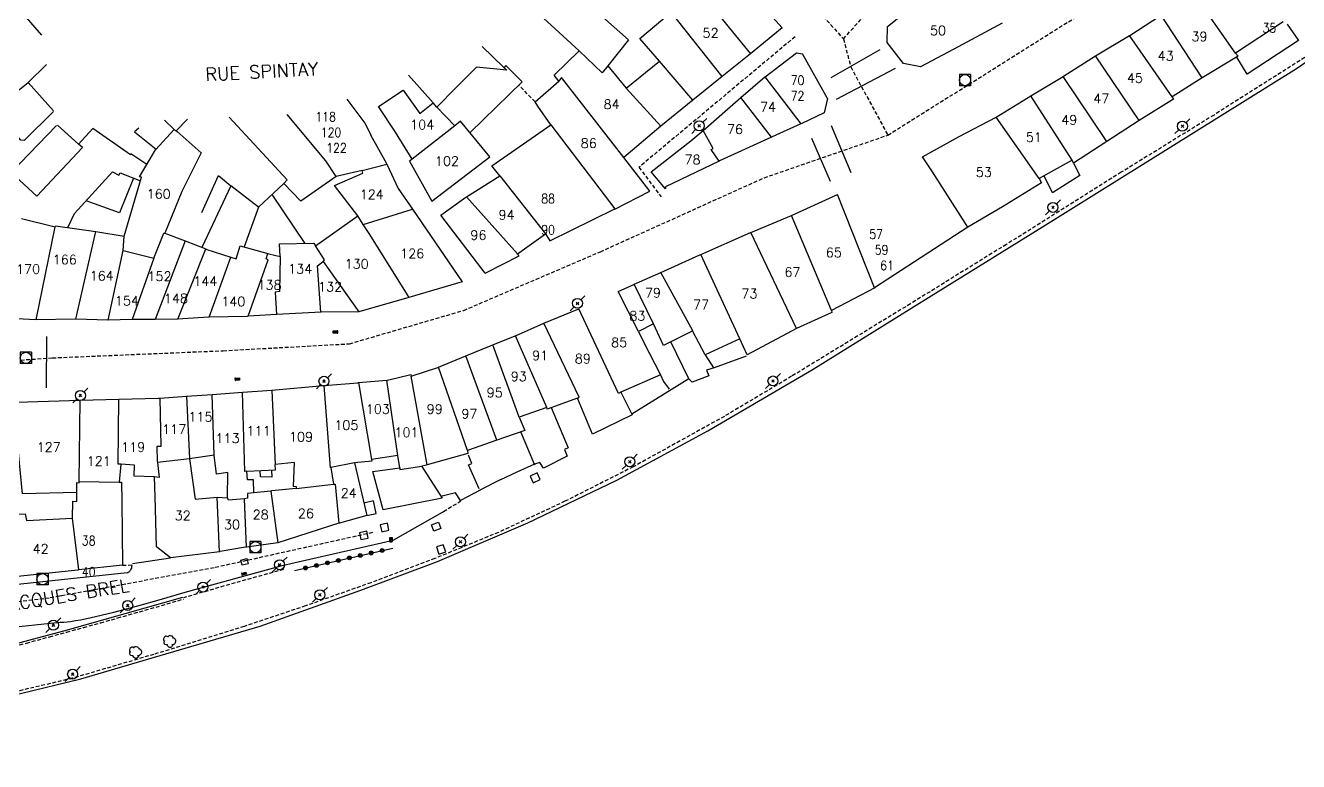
# Model space of a CAD drawing. Header units: millimetres. Extents: x 254999 to 256000, y 142999 to 144000.
# Drawn here: x 255255.9 to 255425.9, y 143496.9 to 143595.2 of the extents above; entities that cross this region are included whole.
import ezdxf
from ezdxf.enums import TextEntityAlignment as Align

# ---------------------------------------------------------------- set-up
doc = ezdxf.new("R2010")
doc.units = ezdxf.units.MM
doc.linetypes.add('DASHED', pattern=[0.75, 0.5, -0.25])
doc.layers.get('0').update_dxf_attribs({"linetype": 'CONTINUOUS'})
for name, color, linetype in [('W0001', 6, 'DASHED'), ('W0004', 5, 'CONTINUOUS'), ('W0008', 7, 'CONTINUOUS'), ('W0010', 4, 'CONTINUOUS'), ('W0014', 7, 'CONTINUOUS'), ('W0020', 2, 'CONTINUOUS'), ('W0070', 7, 'DASHED'), ('W0101', 7, 'CONTINUOUS'), ('W0104', 1, 'CONTINUOUS'), ('W0112', 1, 'DASHED'), ('W0300', 7, 'CONTINUOUS'), ('W0323', 7, 'CONTINUOUS'), ('W0401', 7, 'CONTINUOUS'), ('W0420', 7, 'CONTINUOUS'), ('W0473', 7, 'CONTINUOUS'), ('W0511', 5, 'CONTINUOUS'), ('W0989', 7, 'CONTINUOUS'), ('W0991', 7, 'CONTINUOUS'), ('W1102', 7, 'CONTINUOUS')]:
    doc.layers.add(name, color=color, linetype=linetype)
doc.styles.get("Standard").update_dxf_attribs({"font": 'romans.shx', "width": 0.85})

# ---------------------------------------------------------------- blocks, each defined once
blk = doc.blocks.new('T401')
for p, q in [((-0.3, 0.3), (0, 0.3)), ((-0.3, -0.25), (-0.3, 0.3)), ((-0.3, 0.15), (0, 0.15)), ((-0.3, 0), (0, 0)), ((0, 0.3), (0, -0.25)), ((-0.3, -0.15), (0, -0.15)), ((-0.3, -0.25), (-0.3, -0.3)), ((-0.3, -0.3), (0, -0.3)), ((0, -0.3), (0, -0.25))]:
    blk.add_line(p, q)
blk = doc.blocks.new('T420')
for p, q in [((0.75, 0.75), (-0.75, 0.75)), ((-0.75, 0.75), (-0.75, -0.75)), ((0.75, 0.75), (0.75, -0.75)), ((0.75, -0.75), (-0.75, -0.75))]:
    blk.add_line(p, q)
blk.add_ellipse((0, 0), major_axis=(-0.53, 0.53), ratio=1, start_param=3.926991, end_param=10.210176)
blk = doc.blocks.new('T473')
for p, q in [((-0.166667, 0.166667), (0.166667, -0.166667)), ((-0.166667, -0.166667), (0.166667, 0.166667)), ((0.500001, 0.500001), (1.000002, 1.000002)), ((-1.000002, -1.000002), (-0.500001, -0.500001))]:
    blk.add_line(p, q)
blk.add_ellipse((0, 0), major_axis=(0.471405, 0.471405), ratio=1, start_param=5.4977871438, end_param=11.780972451)
blk = doc.blocks.new('T300')
for p, q in [((-0.8, 0.51), (-0.86, 0.34)), ((-0.86, 0.34), (-0.86, 0.17)), ((-0.86, 0.17), (-0.74, 0.06)), ((-0.69, 0.63), (-0.8, 0.51)), ((-0.8, -0.06), (-0.74, 0.06)), ((-0.74, 0.06), (-0.69, 0.11)), ((-0.57, 0.69), (-0.69, 0.63)), ((-0.46, 0.69), (-0.57, 0.69)), ((-0.29, 0.63), (-0.46, 0.69)), ((-0.29, 0.63), (-0.17, 0.74)), ((-0.23, 0.57), (-0.29, 0.63)), ((-0.17, 0.74), (-0.06, 0.8)), ((-0.06, 0.8), (0.06, 0.8)), ((0.06, 0.8), (0.23, 0.74)), ((0.23, 0.74), (0.34, 0.63)), ((0.34, 0.63), (0.4, 0.51)), ((0.46, 0.46), (0.34, 0.46)), ((0.4, 0.51), (0.4, 0.46)), ((0.57, 0.4), (0.46, 0.46)), ((0.57, 0.4), (0.69, 0.29)), ((0.69, 0.29), (0.74, 0.17)), ((0.74, 0.06), (0.69, -0.17)), ((0.74, 0.17), (0.74, 0.06)), ((-0.8, -0.17), (-0.8, -0.06)), ((-0.8, -0.23), (-0.8, -0.17)), ((-0.74, -0.34), (-0.8, -0.23)), ((-0.69, -0.4), (-0.74, -0.34)), ((-0.51, -0.46), (-0.69, -0.4)), ((-0.4, -0.46), (-0.51, -0.46)), ((-0.4, -0.46), (-0.34, -0.46)), ((-0.34, -0.46), (-0.34, -0.4)), ((-0.34, -0.51), (-0.34, -0.46)), ((-0.29, -0.63), (-0.34, -0.51)), ((-0.17, -0.74), (-0.29, -0.63)), ((-0.06, -0.8), (-0.17, -0.74)), ((0.06, -0.8), (-0.06, -0.8)), ((0.17, -0.74), (0.06, -0.8)), ((0.23, -0.69), (0.17, -0.74)), ((0.29, -0.46), (0.23, -0.46)), ((0.29, -0.63), (0.23, -0.69)), ((0.46, -0.4), (0.29, -0.46)), ((0.34, -0.51), (0.29, -0.63)), ((0.34, -0.51), (0.34, -0.46)), ((0.57, -0.34), (0.46, -0.4)), ((0.63, -0.29), (0.57, -0.34)), ((0.69, -0.17), (0.63, -0.29))]:
    blk.add_line(p, q)
blk = doc.blocks.new('t323o')
at = {"color": 0, "linetype": 'Continuous'}
for radius in [0.25, 0.15]:
    blk.add_circle((0, 0), radius, dxfattribs=at)

msp = doc.modelspace()

# ---------------------------------------------------------------- linework, layer by layer
at = {"layer": 'W0001'}
for points in [[(255314.31, 143671), (255321.58, 143657.06), (255333.48, 143636.72), (255342.33, 143620.95), (255352.94, 143607.01), (255365.15, 143593.37)], [(255365.15, 143593.37), (255368.32, 143596.89), (255375.51, 143603.73), (255377.89, 143607.99), (255377.93, 143617.51), (255375.26, 143626.85), (255368.38, 143642.58), (255359.73, 143662.08), (255356.03, 143671)], [(255371.09, 143580.51), (255404.09, 143601.23), (255437.9, 143624.18), (255460.29, 143639.87), (255471.66, 143645.79), (255478, 143646.95), (255484.45, 143642.47)], [(255365.15, 143593.37), (255366.14, 143589.62), (255371.09, 143580.51)], [(255232.85, 143548.91), (255259.53, 143550.77), (255282.34, 143551.72), (255299.21, 143552.65), (255314.46, 143557.11), (255332.7, 143564.94), (255354.57, 143574.82), (255371.09, 143580.51)], [(255302.28, 143527.43), (255281.14, 143522.73), (255259.12, 143518.68), (255237, 143515.97)]]:
    msp.add_lwpolyline(points, dxfattribs=at)
at = {"layer": 'W0004'}
msp.add_lwpolyline([(255290.39, 143523.06), (255305.06, 143526.4), (255311.93, 143530.34)], dxfattribs=at)
at = {"layer": 'W0008'}
msp.add_lwpolyline([(255270.22, 143523.3), (255275.3, 143524.04)], dxfattribs=at)
at = {"layer": 'W0010'}
msp.add_lwpolyline([(255276.93, 143518.78), (255261.53, 143514.42), (255246.63, 143510.43), (255248.21, 143496.86)], dxfattribs=at)
at = {"layer": 'W0014'}
for points in [[(255270.11, 143523.09), (255270.13, 143523.02), (255270.13, 143522.94), (255270.12, 143522.87), (255270.11, 143522.8), (255270.08, 143522.67), (255270.03, 143522.55), (255269.97, 143522.43), (255269.9, 143522.32), (255269.85, 143522.25), (255269.79, 143522.19), (255269.73, 143522.14), (255269.66, 143522.09), (255269.63, 143522.07), (255269.59, 143522.06), (255269.55, 143522.05), (255269.52, 143522.04)], [(255277.28, 143519.47), (255290.39, 143523.06)], [(255269.52, 143522.06), (255258.68, 143520.92), (255245.24, 143519.47)], [(255260.13, 143515.43), (255260.59, 143515.45), (255261.05, 143515.48), (255261.51, 143515.52), (255261.97, 143515.58), (255262.62, 143515.68), (255263.27, 143515.79), (255263.91, 143515.92), (255264.55, 143516.06), (255267.76, 143516.81), (255270.95, 143517.63), (255274.12, 143518.52), (255277.28, 143519.46)], [(255246.64, 143513.99), (255260.14, 143515.43)]]:
    msp.add_lwpolyline(points, dxfattribs=at)
at = {"layer": 'W0020'}
for points in [[(255363.5, 143588.22), (255370.05, 143591.96)], [(255364.25, 143585.33), (255372.11, 143589.46)], [(255363.52, 143581.8), (255366.14, 143575.54)], [(255363.41, 143574.34), (255360.93, 143580.08)], [(255258.77, 143553.64), (255258.69, 143546.77)]]:
    msp.add_lwpolyline(points, dxfattribs=at)
at = {"layer": 'W0070'}
msp.add_lwpolyline([(255358.71, 143593.66), (255337.86, 143576.22), (255340.8, 143572.28)], dxfattribs=at)
at = {"layer": 'W0101'}
for points in [[(255350.13, 143602.46), (255356.98, 143594.86)], [(255386.35, 143595.46), (255386.35, 143595.46), (255379.92, 143592.01), (255375.44, 143589.65), (255373.17, 143590.09), (255371, 143592.87), (255371.06, 143595.01), (255375.8, 143598.83), (255375.8, 143598.82), (255375.81, 143598.82)], [(255348.95, 143588.36), (255342.15, 143596.93)], [(255403.34, 143593.8), (255403.38, 143593.83), (255407.5, 143596.5), (255407.57, 143596.54)], [(255356.98, 143594.86), (255352.77, 143591.38), (255352.77, 143591.38)], [(255423.89, 143595.63), (255417.51, 143591.46), (255417.51, 143591.46)], [(255398.81, 143591.11), (255403.34, 143593.8)], [(255316.93, 143592.33), (255319.79, 143589.6), (255319.79, 143589.61)], [(255327.15, 143587.7), (255327.14, 143587.7), (255326.53, 143588.53), (255329.89, 143591.75), (255329.89, 143591.75)], [(255333.69, 143589.78), (255332.94, 143588.85), (255329.89, 143591.75)], [(255352.77, 143591.38), (255348.95, 143588.36), (255348.95, 143588.36)], [(255354.67, 143588.28), (255354.71, 143588.31), (255358.89, 143591.52), (255359.68, 143591.35)], [(255363.02, 143585.42), (255359.68, 143591.35)], [(255394.51, 143588.35), (255394.56, 143588.38), (255398.81, 143591.11), (255398.81, 143591.11)], [(255417.51, 143591.46), (255417.84, 143591.04), (255413.05, 143588.15)], [(255319.79, 143589.6), (255320.22, 143589.19), (255316.16, 143589.61), (255313.39, 143586.82), (255313.41, 143586.82), (255310.89, 143584.26)], [(255333.69, 143589.78), (255336.14, 143586.8)], [(255310.38, 143584.82), (255307.07, 143588.51)], [(255326.08, 143581.89), (255324.35, 143584.38), (255324.35, 143584.38), (255323.98, 143584.94), (255327.15, 143587.7)], [(255351.44, 143585.53), (255351.44, 143585.53), (255354.67, 143588.28)], [(255390.16, 143585.76), (255394.51, 143588.35)], [(255413.05, 143588.15), (255413.05, 143588.15), (255413.05, 143588.16), (255409.07, 143585.64)], [(255307.58, 143577.32), (255305.36, 143580.93), (255303.08, 143584.35), (255306.39, 143586.51), (255308.58, 143583.39), (255310.38, 143584.82)], [(255336.14, 143586.8), (255340.76, 143581.71)], [(255385.56, 143582.91), (255385.56, 143582.91), (255390.16, 143585.76), (255390.16, 143585.76)], [(255409.07, 143585.64), (255409.21, 143585.31), (255404.65, 143582.47)], [(255298.87, 143585.33), (255301.26, 143582.12), (255302.04, 143580.57), (255302.03, 143580.57), (255304.16, 143576.72), (255304.15, 143576.71), (255304.19, 143576.62)], [(255310.89, 143584.26), (255313.26, 143581.77)], [(255346.42, 143581.12), (255351.44, 143585.53), (255351.43, 143585.53)], [(255363.02, 143585.42), (255362.57, 143583.51), (255359.62, 143582.08), (255359.49, 143582.02)], [(255300.89, 143575.77), (255297.41, 143574.99), (255296.05, 143577.07), (255296.05, 143577.06), (255290.87, 143583.27)], [(255310.18, 143571.71), (255317.96, 143577.62), (255314.05, 143582.39), (255313.26, 143581.77)], [(255380.63, 143580.34), (255385.56, 143582.91)], [(255404.65, 143582.47), (255400.34, 143579.66)], [(255269.14, 143567.04), (255271.44, 143574.89), (255271.18, 143574.94), (255273.32, 143578.56), (255275.8, 143581.25), (255276.21, 143580.99), (255276.21, 143580.99), (255279.42, 143578.14), (255276.81, 143572.97), (255276.8, 143572.97), (255274.57, 143567.43)], [(255319.3, 143575.06), (255318.2, 143576.43), (255326.08, 143581.9), (255326.08, 143581.89)], [(255340.76, 143581.71), (255340.76, 143581.71), (255335.83, 143577.52)], [(255348.56, 143577.04), (255341.4, 143573.59), (255341.4, 143573.35), (255339.47, 143575.59), (255344.78, 143579.73), (255346.42, 143581.12), (255346.42, 143581.12), (255346.42, 143581.12)], [(255359.49, 143582.02), (255355.66, 143580.3), (255355.54, 143580.25)], [(255355.54, 143580.25), (255348.6, 143577.06), (255348.56, 143577.04)], [(255375.71, 143577.62), (255375.71, 143577.62), (255380.63, 143580.34), (255380.63, 143580.34)], [(255400.34, 143579.66), (255395.88, 143576.76), (255395.7, 143577.17)], [(255307.58, 143577.32), (255307.2, 143577.02), (255310.18, 143571.71)], [(255334.64, 143570.65), (255334.64, 143570.64), (255339.33, 143573.05), (255335.83, 143577.52)], [(255395.7, 143577.17), (255395.7, 143577.17), (255391.31, 143574.72), (255391.31, 143574.72)], [(255300.31, 143569.72), (255297.22, 143573.79), (255301, 143575.45), (255300.89, 143575.77)], [(255304.19, 143576.62), (255305.7, 143573.37), (255305.71, 143573.37), (255307.61, 143570.61)], [(255314.85, 143572.28), (255319.3, 143575.06)], [(255391.31, 143574.72), (255391.61, 143574.16), (255386.38, 143570.95), (255386.38, 143570.95)], [(255317.32, 143562.06), (255311.42, 143569.81), (255314.75, 143572.21), (255314.85, 143572.28)], [(255358.22, 143569.77), (255358.23, 143569.77), (255364.38, 143572.6), (255364.37, 143572.6)], [(255307.61, 143570.61), (255314.24, 143560.94)], [(255325.36, 143567.33), (255325.94, 143566.39), (255334.64, 143570.65), (255334.64, 143570.65)], [(255386.38, 143570.95), (255386.38, 143570.94), (255381.78, 143568.23), (255381.78, 143568.23)], [(255255.42, 143569.4), (255255.42, 143569.4), (255259.92, 143568.26)], [(255294.66, 143565.72), (255300.31, 143569.72)], [(255352.78, 143567.52), (255352.78, 143567.52), (255358.22, 143569.77)], [(255259.92, 143568.26), (255259.96, 143568.42), (255265.32, 143567.63)], [(255265.32, 143567.63), (255265.33, 143567.65), (255269.14, 143567.04)], [(255274.57, 143567.43), (255277.25, 143566.38)], [(255321.63, 143564.68), (255325.36, 143567.33)], [(255346.13, 143564.57), (255352.77, 143567.52), (255352.78, 143567.52)], [(255381.78, 143568.23), (255369.32, 143560.11)], [(255277.25, 143566.38), (255280.02, 143565.31)], [(255280.02, 143565.31), (255280.02, 143565.3), (255283.37, 143564.23), (255283.37, 143564.22)], [(255283.37, 143564.22), (255283.37, 143564.2), (255284.09, 143563.97), (255284.61, 143565.73), (255288.31, 143564.69)], [(255289.94, 143564.31), (255289.87, 143566.01), (255294.43, 143566.08), (255294.66, 143565.72)], [(255288.31, 143564.69), (255288.44, 143564.65), (255288.44, 143564.66), (255289.94, 143564.31), (255289.94, 143564.31)], [(255317.32, 143562.06), (255321.85, 143564.38)], [(255321.85, 143564.38), (255321.63, 143564.68)], [(255340.77, 143562.18), (255340.79, 143562.2), (255340.78, 143562.15), (255345.99, 143564.51), (255346.13, 143564.57)], [(255337.2, 143560.59), (255340.77, 143562.18)], [(255314.24, 143560.94), (255307.14, 143558.82)], [(255335.07, 143559.64), (255337.15, 143560.56), (255337.15, 143560.57), (255337.2, 143560.59)], [(255369.32, 143560.11), (255369.33, 143560.11), (255363.56, 143557.07), (255363.56, 143557.07)], [(255307.14, 143558.82), (255300.47, 143556.9)], [(255257.37, 143555.86), (255254.74, 143555.97), (255252.44, 143557.74)], [(255295.42, 143556.89), (255289.46, 143556.54)], [(255300.47, 143556.9), (255295.42, 143556.89)], [(255325.15, 143555.39), (255329.82, 143557.32)], [(255363.56, 143557.07), (255363.61, 143556.84), (255358.89, 143554.69)], [(255262.65, 143555.92), (255262.59, 143555.92), (255262.6, 143555.92), (255257.38, 143555.86), (255257.37, 143555.86)], [(255266.98, 143555.81), (255266.93, 143555.81), (255262.65, 143555.92)], [(255270.2, 143555.88), (255266.98, 143555.81)], [(255273.26, 143555.9), (255270.23, 143555.88), (255270.2, 143555.88)], [(255276.29, 143555.93), (255276.19, 143555.92), (255273.26, 143555.9)], [(255280.49, 143556.18), (255280.4, 143556.18), (255276.29, 143555.93)], [(255285.68, 143556.32), (255285.54, 143556.31), (255280.49, 143556.18)], [(255289.46, 143556.54), (255285.68, 143556.32)], [(255321.39, 143553.73), (255325.15, 143555.39)], [(255339.8, 143555.29), (255337.8, 143554.28)], [(255345.03, 143554.36), (255341.15, 143552.4), (255339.8, 143555.29)], [(255318.33, 143552.5), (255321.34, 143553.71), (255321.39, 143553.73)], [(255337.8, 143554.28), (255338.5, 143552.81), (255340.75, 143548.51), (255335.43, 143546.2)], [(255346.69, 143551.17), (255345.02, 143554.36), (255345.03, 143554.36)], [(255351.31, 143553.29), (255346.69, 143551.17)], [(255358.89, 143554.69), (255352.31, 143551.15), (255351.32, 143553.29), (255351.31, 143553.29)], [(255314.74, 143551.03), (255318.11, 143552.41), (255318.33, 143552.5)], [(255311.09, 143549.53), (255314.74, 143551.03)], [(255304.19, 143547.8), (255304.26, 143547.81), (255307.4, 143548.56), (255307.45, 143548.33)], [(255307.45, 143548.33), (255311.02, 143549.5), (255311.09, 143549.53)], [(255284.91, 143546.19), (255288.84, 143546.47)], [(255288.84, 143546.47), (255288.86, 143546.47), (255295.74, 143547.09), (255295.81, 143547.09)], [(255295.81, 143547.09), (255300.32, 143547.45), (255300.31, 143547.45), (255300.39, 143547.46)], [(255300.39, 143547.46), (255304.19, 143547.8)], [(255254.79, 143544.87), (255263.25, 143545.1)], [(255263.25, 143545.1), (255263.25, 143545.1), (255268.4, 143545.23)], [(255268.4, 143545.23), (255268.4, 143545.23), (255273.71, 143545.39), (255273.87, 143545.4)], [(255273.87, 143545.4), (255277.43, 143545.65)], [(255277.43, 143545.65), (255280.88, 143545.89), (255280.87, 143545.89), (255280.87, 143545.89)], [(255280.87, 143545.89), (255284.91, 143546.19)], [(255329.64, 143545.38), (255325.6, 143543.92), (255325.54, 143544.15)], [(255335.43, 143546.2), (255336.96, 143543.14), (255331.66, 143540.56), (255329.64, 143545.39), (255329.64, 143545.38)], [(255325.54, 143544.15), (255321.87, 143542.85)], [(255321.87, 143542.85), (255322.63, 143541.08), (255318.89, 143539.77)], [(255262.78, 143532.79), (255255.55, 143532.6), (255254.77, 143540.46)], [(255318.89, 143539.77), (255314.97, 143538.39)], [(255314.97, 143538.39), (255314.96, 143538.39), (255315.02, 143538.01), (255309.56, 143536.49)], [(255268.66, 143536.55), (255268.44, 143534.16)], [(255273.16, 143534.89), (255270.44, 143534.95), (255270.52, 143536.42), (255268.66, 143536.55)], [(255281.15, 143537.79), (255277.83, 143537.26)], [(255277.83, 143537.26), (255278.58, 143531.88)], [(255282.92, 143532.06), (255282.98, 143535.44), (255281.46, 143535.25), (255281.15, 143537.79)], [(255285.48, 143535.62), (255289.31, 143535.83), (255289.27, 143536.53)], [(255291.8, 143536.79), (255291.69, 143533.62), (255292.09, 143533.57), (255292.1, 143533.34), (255292.1, 143533.34)], [(255302.13, 143537.19), (255302.18, 143536.97), (255299.86, 143536.74)], [(255299.86, 143536.74), (255299.86, 143536.74), (255301.52, 143529.72)], [(255305.67, 143537.73), (255302.13, 143537.19), (255302.13, 143537.19)], [(255305.92, 143536.07), (255305.91, 143536.08), (255305.67, 143537.73)], [(255305.92, 143536.07), (255305.92, 143535.85), (255308.86, 143536.29)], [(255309.56, 143536.49), (255309.26, 143536.4), (255309.26, 143536.41), (255308.86, 143536.29)], [(255273.45, 143525.51), (255273.28, 143532.26), (255273.16, 143534.89), (255273.16, 143534.89)], [(255286.42, 143532.73), (255286.4, 143534.48), (255285.58, 143534.47), (255285.48, 143535.62)], [(255268.44, 143534.16), (255268.75, 143534.15), (255268.82, 143531.61), (255268.92, 143523.08)], [(255288.71, 143532.98), (255286.42, 143532.73)], [(255292.1, 143533.34), (255292.1, 143533.33), (255288.78, 143532.99), (255288.71, 143532.98)], [(255262.24, 143529.38), (255262.27, 143531.62), (255262.81, 143531.59)], [(255262.81, 143531.59), (255262.78, 143532.79)], [(255278.58, 143531.88), (255281.53, 143532.16), (255281.53, 143532.15), (255281.55, 143532.17)], [(255281.55, 143532.17), (255282.92, 143532.06)], [(255254.34, 143529.88), (255255.91, 143529.92), (255256.08, 143529.04), (255262.24, 143529.38)], [(255301.52, 143529.72), (255297.89, 143528.71), (255297.8, 143528.68)], [(255297.8, 143528.68), (255289.65, 143526.07), (255289.64, 143526.07), (255289.63, 143526.06)], [(255289.63, 143526.06), (255285.47, 143525.5)], [(255275.3, 143524.04), (255273.45, 143525.51)], [(255281.84, 143524.88), (255275.3, 143524.04)], [(255285.47, 143525.5), (255285.34, 143525.48), (255281.92, 143524.89), (255281.91, 143524.9), (255281.84, 143524.88)], [(255268.92, 143523.08), (255263.06, 143522.44)], [(255263.06, 143522.44), (255262.95, 143522.43), (255245.53, 143520.6)]]:
    msp.add_lwpolyline(points, dxfattribs=at)
at = {"layer": 'W0104'}
for points in [[(255329.89, 143591.75), (255322.45, 143598.62), (255326.48, 143602.09), (255336.45, 143593.26), (255333.69, 143589.78)], [(255258.15, 143593.86), (255254.87, 143597.62), (255248.49, 143592.11), (255253.87, 143585.58), (255256.32, 143587.52), (255256.32, 143587.52), (255259.68, 143583.76)], [(255340.59, 143590.38), (255337.98, 143593.41), (255342.15, 143596.94), (255342.15, 143596.93)], [(255424.42, 143595.32), (255425.92, 143593.16), (255419.07, 143588.67), (255417.67, 143590.94)], [(255256.32, 143587.52), (255258.74, 143589.96)], [(255315.31, 143580.85), (255322.24, 143587.62), (255320.09, 143589.83), (255319.84, 143589.56)], [(255336.14, 143586.8), (255340.59, 143590.38)], [(255345.04, 143585.18), (255340.59, 143590.38)], [(255327.15, 143587.7), (255327.15, 143587.7)], [(255348.95, 143588.36), (255348.96, 143588.36), (255345.04, 143585.18), (255345.04, 143585.18)], [(255259.7, 143583.66), (255255.79, 143579.78), (255255.32, 143579.85), (255254.15, 143581.24), (255252.56, 143579.86), (255249.75, 143582.86), (255253.61, 143585.9)], [(255345.04, 143585.18), (255340.76, 143581.71)], [(255275.8, 143581.25), (255274.52, 143582.5)], [(255277.57, 143582.64), (255276.07, 143581.08)], [(255290.43, 143574.04), (255290.87, 143574.52), (255283.16, 143582.91)], [(255260.1, 143581.82), (255254.04, 143575.51)], [(255272.16, 143576.6), (255270.02, 143578.01), (255269.97, 143577.88), (255264.94, 143581.4), (255263.01, 143579.29), (255260.2, 143581.83)], [(255271.09, 143581.45), (255270.52, 143580.94), (255273.38, 143578.62)], [(255254.04, 143575.51), (255257.45, 143572.35), (255263.58, 143578.86), (255263.01, 143579.29)], [(255261.61, 143568.18), (255262.51, 143570.05), (255262.5, 143570.05), (255267.55, 143575.62), (255268.43, 143575.16), (255268.6, 143575.47), (255271.29, 143574.4)], [(255395.88, 143576.76), (255396.74, 143575.11), (255393.08, 143572.82), (255391.95, 143575.09)], [(255270.38, 143574.77), (255268.52, 143570.15), (255264.05, 143571.75)], [(255279.48, 143570.16), (255281.73, 143575.14), (255281.72, 143575.12), (255283.38, 143573.73)], [(255283.38, 143573.73), (255279.49, 143565.52)], [(255287.07, 143570.89), (255283.38, 143573.73)], [(255297.41, 143574.99), (255292.71, 143571.7), (255290.43, 143574.04), (255287.07, 143570.89), (255285.16, 143565.58)], [(255293.31, 143566.06), (255288.88, 143572.59)], [(255344.5, 143547.98), (255342.11, 143552.89)], [(255352.18, 143551.01), (255347.91, 143549.44), (255346.88, 143549.12), (255347.19, 143548.35), (255344.98, 143547.54), (255344.5, 143547.97), (255344.5, 143547.98), (255336.91, 143543.24)], [(255346.69, 143551.17), (255347.83, 143549.42)], [(255340.75, 143548.51), (255341.15, 143547.59), (255341.9, 143546.57)], [(255326.13, 143544.12), (255328.39, 143538.75), (255327.91, 143538.51), (255328.25, 143537.62), (255325.1, 143536.02), (255324.64, 143536.81), (255323.92, 143536.59), (255321.57, 143535.52), (255319.35, 143534.46), (255319.34, 143534.46), (255316.63, 143533.08), (255316.64, 143533.08), (255314.02, 143531.71), (255313.35, 143532.76), (255313.35, 143532.75), (255311.41, 143532.27)], [(255323.97, 143536.42), (255322.1, 143540.89)], [(255291.8, 143536.79), (255289.3, 143536.53)], [(255308.86, 143536.29), (255308.87, 143536.28), (255311.57, 143532.01)], [(255316.52, 143533.26), (255315.11, 143536.5), (255315.1, 143536.49), (255315.56, 143536.64), (255315.11, 143537.79)], [(255288.8, 143535.79), (255288.86, 143534.83), (255287.34, 143534.86), (255287.29, 143535.72)], [(255303.69, 143530.46), (255302.33, 143535.59), (255305.92, 143536.07)], [(255301.51, 143529.72), (255302.78, 143529.98), (255302.43, 143531.67), (255301.14, 143531.37)], [(255311.57, 143532.01), (255303.69, 143530.46)]]:
    msp.add_lwpolyline(points, dxfattribs=at)
at = {"layer": 'W0112'}
for points in [[(255467.96, 143621.44), (255455.38, 143611.49), (255442.4, 143601.53), (255430.56, 143593.29), (255414.65, 143583.2), (255402.25, 143575.55), (255386.92, 143565.92)], [(255323.98, 143584.94), (255321.82, 143587.21)], [(255386.92, 143565.92), (255374.11, 143557.99), (255358.23, 143548.3), (255349.26, 143542.95), (255337.1, 143536.22), (255327.98, 143531.61), (255319.09, 143527.46), (255310.58, 143523.96), (255302.07, 143520.74), (255293.33, 143517.64), (255285.14, 143514.9), (255273.09, 143511.17), (255262.19, 143507.97), (255255.2, 143506.32), (255250.55, 143505.32), (255247.73, 143504.73)], [(255311.76, 143530.26), (255314.09, 143531.66)], [(255268.9, 143523.07), (255270.2, 143523.11)], [(255290.41, 143522.51), (255283.92, 143520.72), (255277.06, 143518.72)], [(255246.8, 143510.13), (255249.89, 143510.98), (255252.99, 143511.83), (255256.09, 143512.68), (255259.18, 143513.53), (255261.45, 143514.15), (255263.72, 143514.77), (255265.99, 143515.39), (255268.26, 143516.03), (255270.46, 143516.65), (255272.66, 143517.28), (255274.85, 143517.91), (255277.04, 143518.56)]]:
    msp.add_lwpolyline(points, dxfattribs=at)
at = {"layer": 'W0323'}
msp.add_lwpolyline([(255291.87, 143522.38), (255305.01, 143525.37)], dxfattribs=at)
at = {"layer": 'W0420'}
for points in [[(255324.26, 143535.4), (255323.34, 143534.98), (255323.74, 143534.09), (255324.66, 143534.51)], [(255303.52, 143527.52), (255304.48, 143527.74), (255304.26, 143528.71), (255303.3, 143528.49)], [(255311.42, 143527.96), (255310.48, 143527.61), (255310.16, 143528.47), (255311.1, 143528.82)], [(255300.71, 143526.52), (255301.7, 143526.7), (255301.53, 143527.6), (255300.54, 143527.42)], [(255311.73, 143525.81), (255310.82, 143525.51), (255311.14, 143524.55), (255312.05, 143524.85)], [(255285.67, 143523.24), (255284.88, 143523.06), (255284.72, 143523.77), (255285.51, 143523.95)]]:
    msp.add_lwpolyline(points, close=True, dxfattribs=at)
at = {"layer": 'W0511'}
for points in [[(255391.75, 143568.28), (255425.63, 143589.42), (255444.25, 143602.26), (255455.48, 143610.93), (255468.25, 143621.2), (255468.23, 143621.18), (255485.58, 143635.04)], [(255247.78, 143504.34), (255255.26, 143505.93), (255263.32, 143507.88), (255273.19, 143510.81), (255287.29, 143514.94), (255300.7, 143519.74), (255310.96, 143523.56), (255323, 143528.73), (255334.89, 143534.42), (255347.07, 143541), (255361.13, 143549.27), (255375.58, 143558.24), (255391.75, 143568.28)]]:
    msp.add_lwpolyline(points, dxfattribs=at)
at = {"layer": 'W1102'}
for points in [[(255346.17, 143599.47), (255352.77, 143591.38)], [(255417.51, 143591.46), (255412.09, 143599.23)], [(255413.05, 143588.15), (255407.57, 143596.54)], [(255409.07, 143585.64), (255403.34, 143593.8)], [(255404.65, 143582.47), (255398.81, 143591.11)], [(255335.83, 143577.52), (255327.52, 143588.22), (255327.15, 143587.7)], [(255354.67, 143588.28), (255359.49, 143582.02)], [(255400.34, 143579.66), (255394.51, 143588.35)], [(255395.7, 143577.17), (255390.16, 143585.76)], [(255310.89, 143584.26), (255310.38, 143584.82)], [(255355.54, 143580.25), (255351.44, 143585.53)], [(255391.31, 143574.72), (255385.56, 143582.91)], [(255313.26, 143581.77), (255307.58, 143577.32)], [(255326.08, 143581.89), (255334.64, 143570.65)], [(255348.56, 143577.04), (255347.48, 143578.61), (255347.75, 143578.72), (255346.42, 143581.12)], [(255381.78, 143568.23), (255377.06, 143575.6), (255375.71, 143577.62)], [(255300.89, 143575.77), (255304.19, 143576.62)], [(255319.3, 143575.06), (255325.36, 143567.33)], [(255321.63, 143564.68), (255314.85, 143572.28)], [(255369.32, 143560.11), (255364.37, 143572.6)], [(255301.05, 143568.58), (255307.61, 143570.61)], [(255301.05, 143568.58), (255300.31, 143569.72)], [(255307.14, 143558.82), (255307.04, 143559.05), (255301.83, 143567.36), (255301.05, 143568.58)], [(255363.56, 143557.07), (255358.22, 143569.77)], [(255257.37, 143555.86), (255259.92, 143568.26)], [(255262.65, 143555.92), (255265.32, 143567.63)], [(255268.98, 143565.12), (255269.14, 143567.04)], [(255273.09, 143564.08), (255274.4, 143567.44), (255274.57, 143567.43)], [(255358.89, 143554.69), (255352.78, 143567.52)], [(255277.25, 143566.38), (255273.26, 143555.9)], [(255276.29, 143555.93), (255280.02, 143565.31)], [(255295.72, 143563.66), (255295.86, 143563.84), (255294.66, 143565.72)], [(255266.98, 143555.81), (255268.98, 143565.12)], [(255268.98, 143565.12), (255273.09, 143564.08)], [(255273.09, 143564.08), (255270.2, 143555.88)], [(255280.49, 143556.18), (255283.37, 143564.22)], [(255285.68, 143556.32), (255288.37, 143563.85), (255288.09, 143563.98), (255288.31, 143564.69)], [(255289.94, 143564.31), (255289.88, 143559.61), (255289.27, 143559.56), (255289.46, 143556.54)], [(255295.4, 143556.89), (255294.95, 143563.06), (255295.72, 143563.66)], [(255295.72, 143563.66), (255295.71, 143563.65), (255300.47, 143556.9)], [(255351.31, 143553.29), (255346.13, 143564.57)], [(255345.03, 143554.36), (255340.77, 143562.18)], [(255339.8, 143555.29), (255337.2, 143560.59)], [(255337.8, 143554.28), (255335.07, 143559.64)], [(255335.43, 143546.2), (255335.14, 143546.02), (255329.82, 143557.32)], [(255329.64, 143545.38), (255329.89, 143545.5), (255325.15, 143555.39)], [(255325.54, 143544.15), (255321.39, 143553.73)], [(255321.87, 143542.85), (255318.33, 143552.5)], [(255318.89, 143539.77), (255314.74, 143551.03)], [(255309.56, 143536.49), (255307.45, 143548.33)], [(255314.97, 143538.39), (255311.09, 143549.53)], [(255288.84, 143546.47), (255289.27, 143536.53)], [(255296.73, 143536.11), (255296.66, 143536.1), (255295.81, 143547.09)], [(255300.39, 143547.46), (255302.13, 143537.19)], [(255305.67, 143537.73), (255304.19, 143547.8)], [(255263.1, 143534.26), (255263.25, 143545.1)], [(255268.66, 143536.55), (255268.34, 143536.57), (255268.4, 143545.23)], [(255273.87, 143545.4), (255274, 143538.95), (255273.5, 143538.91), (255273.53, 143536.95), (255273.55, 143536.81)], [(255277.43, 143545.65), (255277.83, 143537.26)], [(255281.15, 143537.79), (255280.87, 143545.89)], [(255285.48, 143535.62), (255285.22, 143535.61), (255284.91, 143546.19)], [(255273.55, 143536.81), (255273.79, 143534.8), (255273.16, 143534.89)], [(255277.83, 143537.26), (255273.55, 143536.81)], [(255299.86, 143536.74), (255296.73, 143536.11)], [(255296.73, 143536.11), (255297.07, 143533.89)], [(255262.78, 143532.79), (255262.81, 143534.11), (255263.1, 143534.08), (255263.1, 143534.26)], [(255263.1, 143534.26), (255268.44, 143534.16)], [(255288.71, 143532.98), (255289.63, 143526.06)], [(255292.1, 143533.34), (255297.07, 143533.89)], [(255297.07, 143533.89), (255297.28, 143533.92), (255297.8, 143528.68)], [(255281.84, 143524.88), (255281.55, 143532.17)], [(255285.2, 143531.95), (255283.03, 143531.75), (255282.92, 143532.06)], [(255286.4, 143532.73), (255285.58, 143532.66), (255285.6, 143532.02), (255285.2, 143531.95)], [(255285.47, 143525.5), (255285.2, 143531.95)], [(255263.06, 143522.44), (255262.24, 143529.38)]]:
    msp.add_lwpolyline(points, dxfattribs=at)

# ---------------------------------------------------------------- block references
at = {"layer": 'W0300'}
for p in [(255275.25, 143512.89), (255270.68, 143511.43)]:
    msp.add_blockref('T300', p, dxfattribs=at)
at = {"layer": 'W0323', "rotation": 12.84857804591227}
for p in [(255300.65, 143524.38), (255302.11, 143524.71), (255303.57, 143525.05), (255293.34, 143522.71), (255294.8, 143523.05), (255296.26, 143523.38), (255297.72, 143523.71), (255299.19, 143524.05)]:
    msp.add_blockref('t323o', p, dxfattribs=at)
at = {"layer": 'W0401'}
for p, rotation in [((255297.33, 143554.37), 92.9365162069966), ((255284.24, 143547.77), 274.7868536130553), ((255285.16, 143521.8), 285.3175846338675)]:
    msp.add_blockref('T401', p, dxfattribs=dict(at, rotation=rotation))
msp.add_blockref('T401', (255304.89, 143526.48), dxfattribs=at)
at = {"layer": 'W0420'}
for p in [(255381.39, 143587.86), (255256, 143550.76), (255286.64, 143525.48), (255258.23, 143521.21)]:
    msp.add_blockref('T420', p, dxfattribs=at)
at = {"layer": 'W0473'}
for p in [(255345.9, 143581.75), (255410.42, 143581.71), (255393.13, 143570.86), (255329.65, 143558.05), (255295.8, 143547.65), (255355.75, 143547.68), (255263.28, 143545.74), (255336.63, 143536.89), (255314.02, 143526.2), (255289.87, 143523.14), (255279.64, 143520.16), (255295.25, 143519.12), (255269.59, 143517.7), (255259.67, 143515.07), (255262.24, 143508.53)]:
    msp.add_blockref('T473', p, dxfattribs=at)

# ---------------------------------------------------------------- texts
at = {"layer": 'W0989'}
for s, rotation, p in [('RUE SPINTAY', 2.8701, (255279.95, 143588.62)), ('QUAI JACQUES BREL', 9.2295, (255246.21, 143516.61))]:
    msp.add_text(s, height=1.75, rotation=rotation, dxfattribs=at).set_placement(p, align=Align.MIDDLE_LEFT)
at = {"layer": 'W0991'}
for s, p in [('52', (255347.42, 143594.16)), ('50', (255377.79, 143594.48)), ('39', (255412.69, 143593.69)), ('43', (255408.19, 143591.09)), ('45', (255404.07, 143588.14)), ('47', (255399.59, 143585.39)), ('84', (255334.2, 143584.63)), ('74', (255355.09, 143584.27)), ('104', (255308.91, 143581.91)), ('49', (255395.31, 143582.56)), ('76', (255350.67, 143581.29)), ('51', (255390.58, 143580.24)), ('86', (255331.15, 143579.43)), ('102', (255312.22, 143577.05)), ('78', (255345.01, 143577.24)), ('53', (255383.9, 143575.57)), ('160', (255273.73, 143572.66)), ('124', (255302.18, 143572.6)), ('94', (255320.18, 143569.87)), ('96', (255316.42, 143567.17)), ('126', (255307.58, 143564.71)), ('65', (255363.87, 143564.84)), ('166', (255261.19, 143563.89)), ('130', (255300.17, 143563.31)), ('170', (255256.29, 143562.63)), ('164', (255266.12, 143561.73)), ('152', (255273.84, 143561.66)), ('134', (255292.62, 143562.65)), ('67', (255358.35, 143562.23)), ('144', (255279.97, 143560.99)), ('138', (255288.53, 143560.5)), ('132', (255296.62, 143560.27)), ('79', (255339.72, 143559.47)), ('154', (255269.49, 143558.4)), ('148', (255276.03, 143558.71)), ('140', (255283.7, 143558.29)), ('77', (255346.16, 143557.87)), ('73', (255352.61, 143559.34)), ('83', (255337.64, 143556.37)), ('85', (255335.21, 143552.83)), ('91', (255324.66, 143551.08)), ('89', (255330.36, 143550.66)), ('93', (255321.81, 143548.29)), ('95', (255318.6, 143546.13)), ('115', (255279.31, 143542.89)), ('103', (255302.99, 143543.93)), ('99', (255310.59, 143543.93)), ('97', (255315.22, 143543.31)), ('117', (255275.8, 143541.23)), ('111', (255287.07, 143541.04)), ('105', (255298.79, 143541.78)), ('101', (255306.82, 143540.82)), ('113', (255282.93, 143540.03)), ('109', (255292.73, 143540.22)), ('127', (255259.05, 143538.85)), ('119', (255270.32, 143538.85)), ('121', (255265.73, 143536.98)), ('24', (255299.11, 143532.71)), ('32', (255276.94, 143529.72)), ('28', (255287.35, 143529.83)), ('26', (255293.39, 143529.99)), ('30', (255283.52, 143528.52)), ('42', (255257.97, 143525.26))]:
    msp.add_text(s, height=1.25, dxfattribs=at).set_placement(p, align=Align.MIDDLE_CENTER)
at = {"layer": 'W0991', "char_height": 1.25, "attachment_point": 1}
for s, insert in [('33\\P\\P35      ', (255421.12, 143599.62)), ('70\\P72     ', (255358.12, 143588.46)), ('118\\P 120\\P  122     ', (255294.65, 143583.59)), ('88\\P\\P90     ', (255324.81, 143572.66)), ('57\\P 59\\P  61      ', (255368.61, 143567.91)), ('38\\P\\P40      ', (255263.47, 143526.98))]:
    msp.add_mtext(s, dxfattribs=dict(at, insert=insert))

doc.saveas('drawing.dxf')
